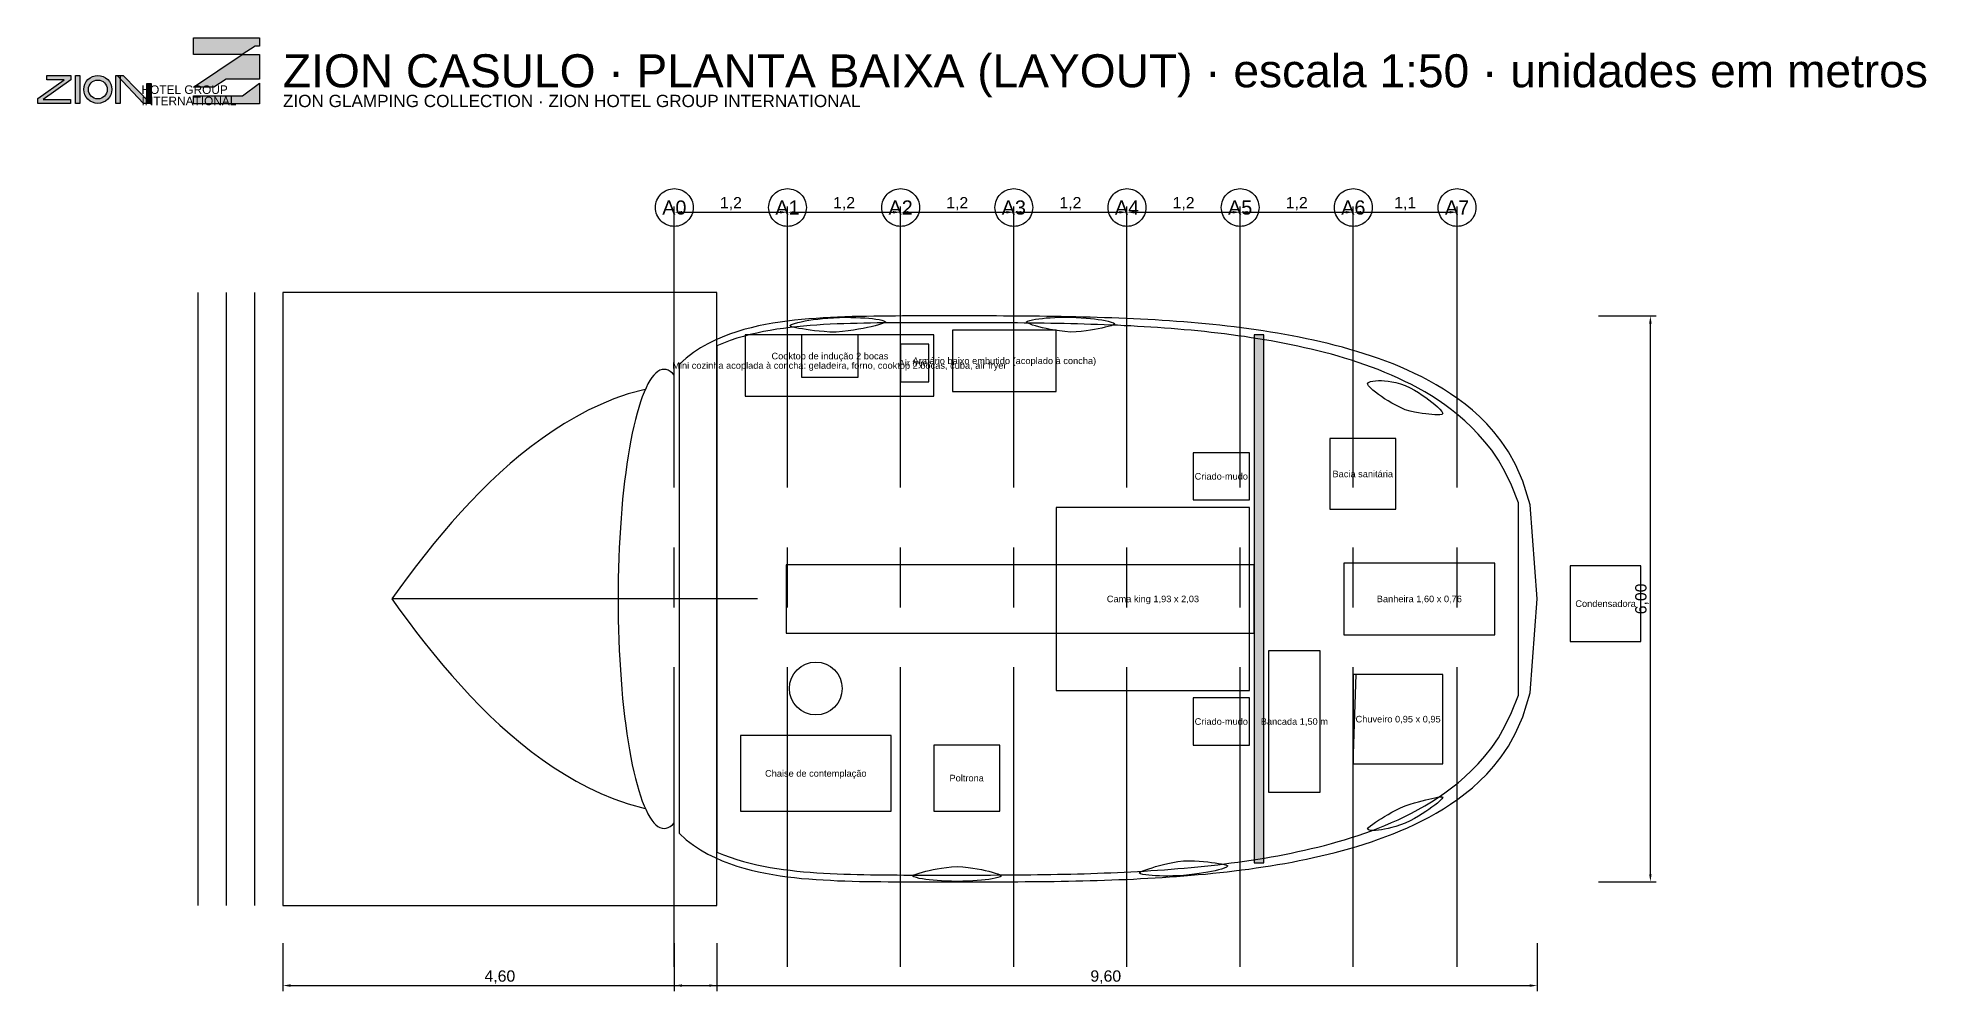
# Model space of a CAD drawing. Header units: metres. Extents: x -6.3 to 13.7, y -4.2 to 6.
import ezdxf
from ezdxf.enums import TextEntityAlignment as Align

# ---------------------------------------------------------------- set-up
doc = ezdxf.new("R2010")
doc.units = ezdxf.units.M
doc.linetypes.add('CENTER', pattern=[5.08, 3.175, -0.635, 0.635, -0.635])
for name, color, linetype in [('COBERTURA', 3, 'CONTINUOUS'), ('COBERTURA_OCULTA', 3, 'CONTINUOUS'), ('COTAS', 2, 'CONTINUOUS'), ('DECK', 32, 'CONTINUOUS'), ('EIXOS', 8, 'CENTER'), ('ESQUADRIAS', 4, 'CONTINUOUS'), ('HACHURA', 8, 'CONTINUOUS'), ('MOBILIARIO', 9, 'CONTINUOUS'), ('PAREDES', 7, 'CONTINUOUS'), ('TEXTO', 7, 'CONTINUOUS')]:
    doc.layers.add(name, color=color, linetype=linetype)
doc.styles.add('ZION', font='arial.ttf')
doc.dimstyles.new('ZION_M', dxfattribs={"dimtxt": 0.12, "dimasz": 0.08, "dimexe": 0.06, "dimexo": 0.05, "dimgap": 0.03, "dimtad": 1, "dimtxsty": 'ZION', "dimcen": 2.5, "dimclrd": 2, "dimclre": 2, "dimclrt": 2, "dimazin": 3, "dimtfac": 1, "dimtmove": 0, "dimatfit": 3})

msp = doc.modelspace()

# ---------------------------------------------------------------- hatches: boundary and pattern name
at = {"layer": 'HACHURA'}
msp.add_hatch(color=8, dxfattribs=at).paths.add_polyline_path([(6.6, -2.8), (6.7, -2.8), (6.7, 2.8), (6.6, 2.8)])
at = {"layer": 'TEXTO'}
for points in [[(-4.65, 5.95), (-3.95, 5.95), (-3.95, 5.862), (-3.996, 5.862), (-4.131, 5.771), (-4.65, 5.771)], [(-4.131, 5.771), (-3.95, 5.771), (-3.95, 5.511), (-4.304, 5.511), (-4.432, 5.425), (-4.65, 5.425)], [(-6.203, 5.55), (-5.95, 5.55), (-5.95, 5.503), (-6.244, 5.297), (-5.953, 5.297), (-5.953, 5.253), (-6.3, 5.253), (-6.3, 5.306), (-6.019, 5.503), (-6.203, 5.503)], [(-5.9, 5.55), (-5.853, 5.55), (-5.853, 5.253), (-5.9, 5.253)], [(-5.472, 5.55), (-5.428, 5.55), (-5.428, 5.253), (-5.472, 5.253)], [(-5.459, 5.55), (-5.394, 5.55), (-5.106, 5.253), (-5.178, 5.253)], [(-5.144, 5.466), (-5.097, 5.466), (-5.097, 5.253), (-5.144, 5.253)], [(-4.65, 5.336), (-4.129, 5.336), (-3.95, 5.468), (-3.95, 5.25), (-4.65, 5.25)]]:
    msp.add_hatch(color=7, dxfattribs=at).paths.add_polyline_path(points)
h = msp.add_hatch(color=7, dxfattribs=at)
edge = h.paths.add_edge_path()
edge.add_arc((-5.663, 5.402), 0.148, 0, 360)
edge = h.paths.add_edge_path()
edge.add_arc((-5.663, 5.402), 0.1, 0, 360)

# ---------------------------------------------------------------- linework, layer by layer
at = {"layer": 'COBERTURA'}
msp.add_lwpolyline([(0.45, 2.373), (0.429, 2.395), (0.407, 2.412), (0.385, 2.424), (0.363, 2.432), (0.341, 2.434), (0.32, 2.431), (0.298, 2.424), (0.276, 2.412), (0.254, 2.395), (0.233, 2.373), (0.212, 2.346), (0.191, 2.315), (0.17, 2.279), (0.15, 2.238), (0.13, 2.193), (0.11, 2.143), (0.091, 2.089), (0.073, 2.031), (0.055, 1.969), (0.037, 1.903), (0.021, 1.833), (0.004, 1.759), (-0.011, 1.682), (-0.026, 1.601), (-0.04, 1.517), (-0.053, 1.43), (-0.066, 1.341), (-0.077, 1.248), (-0.088, 1.153), (-0.098, 1.056), (-0.107, 0.956), (-0.115, 0.855), (-0.122, 0.752), (-0.129, 0.647), (-0.134, 0.542), (-0.139, 0.435), (-0.142, 0.327), (-0.144, 0.218), (-0.146, 0.109), (-0.146, 0), (-0.146, -0.109), (-0.144, -0.218), (-0.142, -0.327), (-0.139, -0.435), (-0.134, -0.542), (-0.129, -0.647), (-0.122, -0.752), (-0.115, -0.855), (-0.107, -0.956), (-0.098, -1.056), (-0.088, -1.153), (-0.077, -1.248), (-0.066, -1.341), (-0.053, -1.43), (-0.04, -1.517), (-0.026, -1.601), (-0.011, -1.682), (0.004, -1.759), (0.021, -1.833), (0.037, -1.903), (0.055, -1.969), (0.073, -2.031), (0.091, -2.089), (0.11, -2.143), (0.13, -2.193), (0.15, -2.238), (0.17, -2.279), (0.191, -2.315), (0.212, -2.346), (0.233, -2.373), (0.254, -2.395), (0.276, -2.412), (0.298, -2.424), (0.32, -2.431), (0.341, -2.434), (0.363, -2.432), (0.385, -2.424), (0.407, -2.412), (0.429, -2.395), (0.45, -2.373)], dxfattribs=at)
at = {"layer": 'COBERTURA_OCULTA'}
msp.add_lwpolyline([(0.5, -2.485), (0.576, -2.553), (0.653, -2.611), (0.729, -2.661), (0.806, -2.705), (0.882, -2.743), (0.959, -2.777), (1.035, -2.807), (1.112, -2.833), (1.188, -2.856), (1.265, -2.876), (1.341, -2.894), (1.418, -2.909), (1.494, -2.923), (1.571, -2.935), (1.647, -2.946), (1.724, -2.955), (1.8, -2.963), (1.876, -2.969), (1.953, -2.975), (2.029, -2.98), (2.106, -2.984), (2.182, -2.988), (2.259, -2.99), (2.335, -2.993), (2.412, -2.995), (2.488, -2.996), (2.565, -2.997), (2.641, -2.998), (2.718, -2.999), (2.794, -2.999), (2.871, -3), (2.947, -3), (3.024, -3), (3.1, -3), (3.176, -3), (3.253, -3), (3.329, -3), (3.406, -3), (3.482, -3), (3.559, -3), (3.635, -3), (3.712, -3), (3.788, -3), (3.865, -3), (3.941, -2.999), (4.018, -2.999), (4.094, -2.999), (4.171, -2.998), (4.247, -2.997), (4.324, -2.997), (4.4, -2.996), (4.476, -2.995), (4.553, -2.994), (4.629, -2.992), (4.706, -2.991), (4.782, -2.989), (4.859, -2.987), (4.935, -2.985), (5.012, -2.982), (5.088, -2.98), (5.165, -2.977), (5.241, -2.974), (5.318, -2.97), (5.394, -2.966), (5.471, -2.962), (5.547, -2.958), (5.624, -2.953), (5.7, -2.948), (5.776, -2.943), (5.853, -2.937), (5.929, -2.931), (6.006, -2.924), (6.082, -2.917), (6.159, -2.909), (6.235, -2.901), (6.312, -2.893), (6.388, -2.884), (6.465, -2.874), (6.541, -2.864), (6.618, -2.853), (6.694, -2.842), (6.771, -2.83), (6.847, -2.817), (6.924, -2.804), (7, -2.79), (7.076, -2.775), (7.153, -2.759), (7.229, -2.743), (7.306, -2.726), (7.382, -2.707), (7.459, -2.688), (7.535, -2.668), (7.612, -2.646), (7.688, -2.624), (7.765, -2.6), (7.841, -2.575), (7.918, -2.549), (7.994, -2.521), (8.071, -2.491), (8.147, -2.46), (8.224, -2.426), (8.3, -2.391), (8.376, -2.354), (8.453, -2.314), (8.529, -2.271), (8.606, -2.225), (8.682, -2.176), (8.759, -2.123), (8.835, -2.065), (8.912, -2.003), (8.988, -1.934), (9.065, -1.857), (9.141, -1.772), (9.218, -1.674), (9.294, -1.561), (9.371, -1.424), (9.447, -1.249), (9.524, -0.996), (9.6, 0), (9.6, 0), (9.524, 0.996), (9.447, 1.249), (9.371, 1.424), (9.294, 1.561), (9.218, 1.674), (9.141, 1.772), (9.065, 1.857), (8.988, 1.934), (8.912, 2.003), (8.835, 2.065), (8.759, 2.123), (8.682, 2.176), (8.606, 2.225), (8.529, 2.271), (8.453, 2.314), (8.376, 2.354), (8.3, 2.391), (8.224, 2.426), (8.147, 2.46), (8.071, 2.491), (7.994, 2.521), (7.918, 2.549), (7.841, 2.575), (7.765, 2.6), (7.688, 2.624), (7.612, 2.646), (7.535, 2.668), (7.459, 2.688), (7.382, 2.707), (7.306, 2.726), (7.229, 2.743), (7.153, 2.759), (7.076, 2.775), (7, 2.79), (6.924, 2.804), (6.847, 2.817), (6.771, 2.83), (6.694, 2.842), (6.618, 2.853), (6.541, 2.864), (6.465, 2.874), (6.388, 2.884), (6.312, 2.893), (6.235, 2.901), (6.159, 2.909), (6.082, 2.917), (6.006, 2.924), (5.929, 2.931), (5.853, 2.937), (5.776, 2.943), (5.7, 2.948), (5.624, 2.953), (5.547, 2.958), (5.471, 2.962), (5.394, 2.966), (5.318, 2.97), (5.241, 2.974), (5.165, 2.977), (5.088, 2.98), (5.012, 2.982), (4.935, 2.985), (4.859, 2.987), (4.782, 2.989), (4.706, 2.991), (4.629, 2.992), (4.553, 2.994), (4.476, 2.995), (4.4, 2.996), (4.324, 2.997), (4.247, 2.997), (4.171, 2.998), (4.094, 2.999), (4.018, 2.999), (3.941, 2.999), (3.865, 3), (3.788, 3), (3.712, 3), (3.635, 3), (3.559, 3), (3.482, 3), (3.406, 3), (3.329, 3), (3.253, 3), (3.176, 3), (3.1, 3), (3.024, 3), (2.947, 3), (2.871, 3), (2.794, 2.999), (2.718, 2.999), (2.641, 2.998), (2.565, 2.997), (2.488, 2.996), (2.412, 2.995), (2.335, 2.993), (2.259, 2.99), (2.182, 2.988), (2.106, 2.984), (2.029, 2.98), (1.953, 2.975), (1.876, 2.969), (1.8, 2.963), (1.724, 2.955), (1.647, 2.946), (1.571, 2.935), (1.494, 2.923), (1.418, 2.909), (1.341, 2.894), (1.265, 2.876), (1.188, 2.856), (1.112, 2.833), (1.035, 2.807), (0.959, 2.777), (0.882, 2.743), (0.806, 2.705), (0.729, 2.661), (0.653, 2.611), (0.576, 2.553), (0.5, 2.485)], close=True, dxfattribs=at)
for points in [[(0.142, 2.222), (-0.04, 2.174), (-0.19, 2.121), (-0.329, 2.063), (-0.462, 2), (-0.59, 1.932), (-0.715, 1.86), (-0.835, 1.783), (-0.953, 1.702), (-1.068, 1.617), (-1.181, 1.527), (-1.291, 1.435), (-1.399, 1.338), (-1.505, 1.239), (-1.609, 1.136), (-1.711, 1.031), (-1.811, 0.923), (-1.909, 0.813), (-2.006, 0.701), (-2.1, 0.587), (-2.193, 0.472), (-2.284, 0.355), (-2.373, 0.237), (-2.461, 0.119), (-2.546, 0), (-2.461, -0.119), (-2.373, -0.237), (-2.284, -0.355), (-2.193, -0.472), (-2.1, -0.587), (-2.006, -0.701), (-1.909, -0.813), (-1.811, -0.923), (-1.711, -1.031), (-1.609, -1.136), (-1.505, -1.239), (-1.399, -1.338), (-1.291, -1.435), (-1.181, -1.527), (-1.068, -1.617), (-0.953, -1.702), (-0.835, -1.783), (-0.715, -1.86), (-0.59, -1.932), (-0.462, -2), (-0.329, -2.063), (-0.19, -2.121), (-0.04, -2.174), (0.142, -2.222)], [(1.332, 0), (-0.134, 0), (-0.284, 0), (-0.434, 0), (-0.584, 0), (-0.734, 0), (-0.884, 0), (-1.034, 0), (-1.184, 0), (-1.334, 0), (-1.484, 0), (-1.634, 0), (-1.784, 0), (-1.934, 0), (-2.084, 0), (-2.234, 0), (-2.384, 0), (-2.534, 0)]]:
    msp.add_lwpolyline(points, dxfattribs=at)
at = {"layer": 'DECK'}
for points in [[(-4.6, -3.25), (-4.6, 3.25)], [(-4.3, -3.25), (-4.3, 3.25)], [(-4, -3.25), (-4, 3.25)]]:
    msp.add_lwpolyline(points, dxfattribs=at)
msp.add_lwpolyline([(-3.7, -3.25), (0.9, -3.25), (0.9, 3.25), (-3.7, 3.25)], close=True, dxfattribs=at)
at = {"layer": 'EIXOS'}
for points in [[(0.45, -3.9), (0.45, 3.9)], [(1.65, -3.9), (1.65, 3.9)], [(2.85, -3.9), (2.85, 3.9)], [(4.05, -3.9), (4.05, 3.9)], [(5.25, -3.9), (5.25, 3.9)], [(6.45, -3.9), (6.45, 3.9)], [(7.65, -3.9), (7.65, 3.9)], [(8.75, -3.9), (8.75, 3.9)]]:
    msp.add_lwpolyline(points, dxfattribs=at)
for centre in [(0.45, 4.15), (1.65, 4.15), (2.85, 4.15), (4.05, 4.15), (5.25, 4.15), (6.45, 4.15), (7.65, 4.15), (8.75, 4.15)]:
    msp.add_circle(centre, 0.2, dxfattribs=at)
at = {"layer": 'ESQUADRIAS'}
for points in [[(2.692, 2.936), (2.676, 2.926), (2.648, 2.915), (2.615, 2.905), (2.578, 2.895), (2.539, 2.886), (2.497, 2.877), (2.452, 2.867), (2.404, 2.859), (2.351, 2.85), (2.294, 2.841), (2.232, 2.834), (2.165, 2.828), (2.1, 2.83), (2.039, 2.834), (1.985, 2.839), (1.935, 2.844), (1.889, 2.85), (1.847, 2.856), (1.808, 2.862), (1.772, 2.868), (1.739, 2.875), (1.71, 2.882), (1.686, 2.89), (1.674, 2.899), (1.693, 2.91), (1.723, 2.92), (1.758, 2.93), (1.796, 2.939), (1.836, 2.947), (1.878, 2.954), (1.923, 2.961), (1.97, 2.967), (2.022, 2.972), (2.077, 2.977), (2.137, 2.982), (2.201, 2.985), (2.264, 2.986), (2.323, 2.985), (2.376, 2.984), (2.424, 2.982), (2.469, 2.979), (2.511, 2.976), (2.55, 2.972), (2.587, 2.967), (2.621, 2.961), (2.652, 2.954), (2.678, 2.946)], [(5.12, 2.916), (5.106, 2.907), (5.081, 2.897), (5.051, 2.889), (5.019, 2.88), (4.984, 2.872), (4.946, 2.865), (4.906, 2.857), (4.863, 2.85), (4.816, 2.843), (4.765, 2.837), (4.71, 2.832), (4.65, 2.83), (4.59, 2.835), (4.535, 2.842), (4.484, 2.85), (4.437, 2.858), (4.394, 2.867), (4.354, 2.876), (4.316, 2.885), (4.281, 2.895), (4.249, 2.904), (4.219, 2.915), (4.194, 2.925), (4.18, 2.936), (4.194, 2.945), (4.219, 2.953), (4.249, 2.96), (4.281, 2.966), (4.316, 2.971), (4.354, 2.975), (4.394, 2.979), (4.437, 2.982), (4.484, 2.984), (4.535, 2.986), (4.59, 2.987), (4.65, 2.987), (4.71, 2.984), (4.765, 2.981), (4.816, 2.977), (4.863, 2.973), (4.906, 2.968), (4.946, 2.963), (4.984, 2.958), (5.019, 2.951), (5.051, 2.944), (5.081, 2.936), (5.106, 2.927)], [(8.6, 1.965), (8.588, 1.956), (8.567, 1.952), (8.542, 1.951), (8.514, 1.952), (8.484, 1.954), (8.452, 1.958), (8.418, 1.962), (8.381, 1.967), (8.342, 1.973), (8.298, 1.981), (8.251, 1.991), (8.2, 2.006), (8.149, 2.028), (8.102, 2.053), (8.058, 2.077), (8.019, 2.1), (7.982, 2.123), (7.948, 2.146), (7.916, 2.168), (7.886, 2.191), (7.858, 2.214), (7.833, 2.237), (7.812, 2.259), (7.8, 2.281), (7.812, 2.294), (7.833, 2.304), (7.858, 2.31), (7.886, 2.314), (7.916, 2.315), (7.948, 2.315), (7.982, 2.313), (8.019, 2.309), (8.058, 2.302), (8.102, 2.293), (8.149, 2.28), (8.2, 2.263), (8.251, 2.239), (8.298, 2.213), (8.342, 2.187), (8.381, 2.162), (8.418, 2.137), (8.452, 2.112), (8.484, 2.087), (8.514, 2.062), (8.542, 2.036), (8.567, 2.011), (8.588, 1.986)], [(1.635, -0.362), (6.6, -0.362), (6.6, 0.362), (1.635, 0.362)], [(8.6, -2.103), (8.588, -2.121), (8.567, -2.142), (8.542, -2.165), (8.514, -2.187), (8.484, -2.21), (8.452, -2.233), (8.418, -2.256), (8.381, -2.28), (8.342, -2.303), (8.298, -2.328), (8.251, -2.353), (8.2, -2.377), (8.149, -2.396), (8.102, -2.412), (8.058, -2.424), (8.019, -2.434), (7.982, -2.442), (7.948, -2.448), (7.916, -2.452), (7.886, -2.455), (7.858, -2.456), (7.833, -2.454), (7.812, -2.45), (7.8, -2.441), (7.812, -2.425), (7.833, -2.406), (7.858, -2.387), (7.886, -2.367), (7.916, -2.347), (7.948, -2.327), (7.982, -2.306), (8.019, -2.285), (8.058, -2.263), (8.102, -2.24), (8.149, -2.216), (8.2, -2.193), (8.251, -2.176), (8.298, -2.162), (8.342, -2.15), (8.381, -2.14), (8.418, -2.131), (8.452, -2.123), (8.484, -2.116), (8.514, -2.109), (8.542, -2.104), (8.567, -2.1), (8.588, -2.099)], [(6.32, -2.832), (6.306, -2.843), (6.281, -2.854), (6.251, -2.864), (6.219, -2.873), (6.184, -2.882), (6.146, -2.89), (6.106, -2.898), (6.063, -2.905), (6.016, -2.913), (5.965, -2.92), (5.91, -2.926), (5.85, -2.932), (5.79, -2.936), (5.735, -2.938), (5.684, -2.939), (5.637, -2.939), (5.594, -2.938), (5.554, -2.937), (5.516, -2.934), (5.481, -2.931), (5.449, -2.927), (5.419, -2.921), (5.394, -2.914), (5.38, -2.905), (5.394, -2.894), (5.419, -2.883), (5.449, -2.872), (5.481, -2.861), (5.516, -2.85), (5.554, -2.839), (5.594, -2.828), (5.637, -2.817), (5.684, -2.807), (5.735, -2.796), (5.79, -2.786), (5.85, -2.778), (5.91, -2.777), (5.965, -2.779), (6.016, -2.782), (6.063, -2.785), (6.106, -2.789), (6.146, -2.794), (6.184, -2.799), (6.219, -2.804), (6.251, -2.81), (6.281, -2.816), (6.306, -2.823)], [(3.92, -2.937), (3.906, -2.947), (3.881, -2.955), (3.851, -2.962), (3.819, -2.969), (3.784, -2.974), (3.746, -2.978), (3.706, -2.983), (3.663, -2.986), (3.616, -2.989), (3.565, -2.992), (3.51, -2.994), (3.45, -2.995), (3.39, -2.994), (3.335, -2.992), (3.284, -2.989), (3.237, -2.986), (3.194, -2.983), (3.154, -2.979), (3.116, -2.974), (3.081, -2.969), (3.048, -2.963), (3.017, -2.955), (2.99, -2.947), (2.974, -2.937), (2.99, -2.927), (3.016, -2.917), (3.048, -2.907), (3.081, -2.897), (3.116, -2.888), (3.154, -2.879), (3.194, -2.871), (3.237, -2.863), (3.284, -2.855), (3.335, -2.848), (3.39, -2.841), (3.45, -2.838), (3.51, -2.841), (3.565, -2.848), (3.616, -2.855), (3.663, -2.863), (3.706, -2.871), (3.746, -2.879), (3.784, -2.888), (3.819, -2.897), (3.851, -2.907), (3.881, -2.916), (3.906, -2.927)]]:
    msp.add_lwpolyline(points, close=True, dxfattribs=at)
for points in [[(0.9, -2.684), (0.9, 2.684)], [(7.65, -1.75), (7.68, -0.8)]]:
    msp.add_lwpolyline(points, dxfattribs=at)
at = {"layer": 'MOBILIARIO'}
for points in [[(3.4, 2.2), (4.5, 2.2), (4.5, 2.85), (3.4, 2.85)], [(1.2, 2.15), (3.2, 2.15), (3.2, 2.8), (1.2, 2.8)], [(1.8, 2.35), (2.4, 2.35), (2.4, 2.8), (1.8, 2.8)], [(2.85, 2.3), (3.15, 2.3), (3.15, 2.7), (2.85, 2.7)], [(7.4, 0.95), (8.1, 0.95), (8.1, 1.7), (7.4, 1.7)], [(5.95, 1.05), (6.55, 1.05), (6.55, 1.55), (5.95, 1.55)], [(4.5, -0.97), (6.55, -0.97), (6.55, 0.97), (4.5, 0.97)], [(7.55, -0.38), (9.15, -0.38), (9.15, 0.38), (7.55, 0.38)], [(9.95, -0.45), (10.7, -0.45), (10.7, 0.35), (9.95, 0.35)], [(6.75, -2.05), (7.3, -2.05), (7.3, -0.55), (6.75, -0.55)], [(7.65, -1.75), (8.6, -1.75), (8.6, -0.8), (7.65, -0.8)], [(5.95, -1.55), (6.55, -1.55), (6.55, -1.05), (5.95, -1.05)], [(1.15, -2.25), (2.75, -2.25), (2.75, -1.45), (1.15, -1.45)], [(3.2, -2.25), (3.9, -2.25), (3.9, -1.55), (3.2, -1.55)]]:
    msp.add_lwpolyline(points, close=True, dxfattribs=at)
msp.add_circle((1.95, -0.95), 0.28, dxfattribs=at)
at = {"layer": 'PAREDES'}
for points in [[(0.9, -2.684), (0.971, -2.713), (1.042, -2.74), (1.113, -2.763), (1.183, -2.784), (1.254, -2.803), (1.325, -2.819), (1.396, -2.834), (1.467, -2.847), (1.538, -2.859), (1.608, -2.869), (1.679, -2.878), (1.75, -2.886), (1.821, -2.893), (1.892, -2.899), (1.962, -2.904), (2.033, -2.908), (2.104, -2.912), (2.175, -2.915), (2.246, -2.918), (2.317, -2.92), (2.388, -2.922), (2.458, -2.924), (2.529, -2.925), (2.6, -2.926), (2.671, -2.927), (2.742, -2.927), (2.812, -2.927), (2.883, -2.928), (2.954, -2.928), (3.025, -2.928), (3.096, -2.928), (3.167, -2.928), (3.237, -2.928), (3.308, -2.928), (3.379, -2.928), (3.45, -2.928), (3.521, -2.928), (3.592, -2.928), (3.663, -2.928), (3.733, -2.928), (3.804, -2.928), (3.875, -2.927), (3.946, -2.927), (4.017, -2.927), (4.088, -2.926), (4.158, -2.925), (4.229, -2.925), (4.3, -2.924), (4.371, -2.923), (4.442, -2.922), (4.513, -2.92), (4.583, -2.919), (4.654, -2.917), (4.725, -2.916), (4.796, -2.914), (4.867, -2.911), (4.938, -2.909), (5.008, -2.906), (5.079, -2.904), (5.15, -2.901), (5.221, -2.897), (5.292, -2.894), (5.363, -2.89), (5.433, -2.886), (5.504, -2.881), (5.575, -2.877), (5.646, -2.872), (5.717, -2.866), (5.788, -2.86), (5.858, -2.854), (5.929, -2.848), (6, -2.841), (6.071, -2.834), (6.142, -2.826), (6.213, -2.818), (6.283, -2.809), (6.354, -2.8), (6.425, -2.791), (6.496, -2.781), (6.567, -2.77), (6.638, -2.759), (6.708, -2.748), (6.779, -2.735), (6.85, -2.723), (6.921, -2.709), (6.992, -2.695), (7.062, -2.68), (7.133, -2.664), (7.204, -2.648), (7.275, -2.631), (7.346, -2.613), (7.417, -2.594), (7.488, -2.574), (7.558, -2.553), (7.629, -2.531), (7.7, -2.508), (7.771, -2.483), (7.842, -2.458), (7.913, -2.431), (7.983, -2.402), (8.054, -2.372), (8.125, -2.341), (8.196, -2.307), (8.267, -2.272), (8.338, -2.234), (8.408, -2.194), (8.479, -2.152), (8.55, -2.106), (8.621, -2.058), (8.692, -2.005), (8.762, -1.949), (8.833, -1.888), (8.904, -1.821), (8.975, -1.748), (9.046, -1.667), (9.117, -1.576), (9.188, -1.472), (9.258, -1.35), (9.329, -1.205), (9.4, -1.02), (9.4, 1.02), (9.329, 1.205), (9.258, 1.35), (9.188, 1.472), (9.117, 1.576), (9.046, 1.667), (8.975, 1.748), (8.904, 1.821), (8.833, 1.888), (8.762, 1.949), (8.692, 2.005), (8.621, 2.058), (8.55, 2.106), (8.479, 2.152), (8.408, 2.194), (8.338, 2.234), (8.267, 2.272), (8.196, 2.307), (8.125, 2.341), (8.054, 2.372), (7.983, 2.402), (7.913, 2.431), (7.842, 2.458), (7.771, 2.483), (7.7, 2.508), (7.629, 2.531), (7.558, 2.553), (7.488, 2.574), (7.417, 2.594), (7.346, 2.613), (7.275, 2.631), (7.204, 2.648), (7.133, 2.664), (7.062, 2.68), (6.992, 2.695), (6.921, 2.709), (6.85, 2.723), (6.779, 2.735), (6.708, 2.748), (6.638, 2.759), (6.567, 2.77), (6.496, 2.781), (6.425, 2.791), (6.354, 2.8), (6.283, 2.809), (6.213, 2.818), (6.142, 2.826), (6.071, 2.834), (6, 2.841), (5.929, 2.848), (5.858, 2.854), (5.788, 2.86), (5.717, 2.866), (5.646, 2.872), (5.575, 2.877), (5.504, 2.881), (5.433, 2.886), (5.363, 2.89), (5.292, 2.894), (5.221, 2.897), (5.15, 2.901), (5.079, 2.904), (5.008, 2.906), (4.938, 2.909), (4.867, 2.911), (4.796, 2.914), (4.725, 2.916), (4.654, 2.917), (4.583, 2.919), (4.513, 2.92), (4.442, 2.922), (4.371, 2.923), (4.3, 2.924), (4.229, 2.925), (4.158, 2.925), (4.088, 2.926), (4.017, 2.927), (3.946, 2.927), (3.875, 2.927), (3.804, 2.928), (3.733, 2.928), (3.663, 2.928), (3.592, 2.928), (3.521, 2.928), (3.45, 2.928), (3.379, 2.928), (3.308, 2.928), (3.237, 2.928), (3.167, 2.928), (3.096, 2.928), (3.025, 2.928), (2.954, 2.928), (2.883, 2.928), (2.812, 2.927), (2.742, 2.927), (2.671, 2.927), (2.6, 2.926), (2.529, 2.925), (2.458, 2.924), (2.388, 2.922), (2.317, 2.92), (2.246, 2.918), (2.175, 2.915), (2.104, 2.912), (2.033, 2.908), (1.962, 2.904), (1.892, 2.899), (1.821, 2.893), (1.75, 2.886), (1.679, 2.878), (1.608, 2.869), (1.538, 2.859), (1.467, 2.847), (1.396, 2.834), (1.325, 2.819), (1.254, 2.803), (1.183, 2.784), (1.113, 2.763), (1.042, 2.74), (0.971, 2.713), (0.9, 2.684)], [(6.6, -2.8), (6.7, -2.8), (6.7, 2.8), (6.6, 2.8)]]:
    msp.add_lwpolyline(points, close=True, dxfattribs=at)
at = {"layer": 'TEXTO'}
for points in [[(-4.65, 5.95), (-3.95, 5.95), (-3.95, 5.862), (-3.996, 5.862), (-4.131, 5.771), (-4.65, 5.771)], [(-4.131, 5.771), (-3.95, 5.771), (-3.95, 5.511), (-4.304, 5.511), (-4.432, 5.425), (-4.65, 5.425)], [(-6.203, 5.55), (-5.95, 5.55), (-5.95, 5.503), (-6.244, 5.297), (-5.953, 5.297), (-5.953, 5.253), (-6.3, 5.253), (-6.3, 5.306), (-6.019, 5.503), (-6.203, 5.503)], [(-5.9, 5.55), (-5.853, 5.55), (-5.853, 5.253), (-5.9, 5.253)], [(-5.472, 5.55), (-5.428, 5.55), (-5.428, 5.253), (-5.472, 5.253)], [(-5.459, 5.55), (-5.394, 5.55), (-5.106, 5.253), (-5.178, 5.253)], [(-5.144, 5.466), (-5.097, 5.466), (-5.097, 5.253), (-5.144, 5.253)], [(-4.65, 5.336), (-4.129, 5.336), (-3.95, 5.468), (-3.95, 5.25), (-4.65, 5.25)]]:
    msp.add_lwpolyline(points, close=True, dxfattribs=at)
for radius in [0.148, 0.1]:
    msp.add_circle((-5.663, 5.402), radius, dxfattribs=at)

# ---------------------------------------------------------------- texts
at = {"layer": 'TEXTO', "style": 'ZION'}
for s, height, p in [('ZION CASULO · PLANTA BAIXA (LAYOUT) · escala 1:50 · unidades em metros', 0.35, (-3.7, 5.6)), ('HOTEL GROUP', 0.09, (-5.2, 5.4)), ('INTERNATIONAL', 0.09, (-5.2, 5.28)), ('ZION GLAMPING COLLECTION · ZION HOTEL GROUP INTERNATIONAL', 0.13, (-3.7, 5.28))]:
    msp.add_text(s, height=height, dxfattribs=at).set_placement(p, align=Align.MIDDLE_LEFT)
for s, height, p in [('A0', 0.15, (0.45, 4.15)), ('A1', 0.15, (1.65, 4.15)), ('A2', 0.15, (2.85, 4.15)), ('A3', 0.15, (4.05, 4.15)), ('A4', 0.15, (5.25, 4.15)), ('A5', 0.15, (6.45, 4.15)), ('A6', 0.15, (7.65, 4.15)), ('A7', 0.15, (8.75, 4.15)), ('Cooktop de indução 2 bocas', 0.07, (2.1, 2.575)), ('Mini cozinha acoplada à concha: geladeira, forno, cooktop 2 bocas, cuba, air fryer', 0.07, (2.2, 2.475)), ('Air fryer', 0.07, (3, 2.5)), ('Armário baixo embutido (acoplado à concha)', 0.07, (3.95, 2.525)), ('Criado-mudo', 0.07, (6.25, 1.3)), ('Bacia sanitária', 0.07, (7.75, 1.325)), ('Cama king 1,93 x 2,03', 0.07, (5.525, 0)), ('Banheira 1,60 x 0,76', 0.07, (8.35, 0)), ('Condensadora', 0.07, (10.325, -0.05)), ('Criado-mudo', 0.07, (6.25, -1.3)), ('Bancada 1,50 m', 0.07, (7.025, -1.3)), ('Chuveiro 0,95 x 0,95', 0.07, (8.125, -1.275)), ('Chaise de contemplação', 0.07, (1.95, -1.85)), ('Poltrona', 0.07, (3.55, -1.9))]:
    msp.add_text(s, height=height, dxfattribs=at).set_placement(p, align=Align.MIDDLE_CENTER)

# ---------------------------------------------------------------- dimensions: what is measured, and where the dimension line sits
at = {"layer": 'COTAS'}
for base, p1, p2 in [((0.45, 4.1), (0.45, 3.6), (1.65, 3.6)), ((1.65, 4.1), (1.65, 3.6), (2.85, 3.6)), ((2.85, 4.1), (2.85, 3.6), (4.05, 3.6)), ((4.05, 4.1), (4.05, 3.6), (5.25, 3.6)), ((5.25, 4.1), (5.25, 3.6), (6.45, 3.6)), ((6.45, 4.1), (6.45, 3.6), (7.65, 3.6)), ((7.65, 4.1), (7.65, 3.6), (8.75, 3.6))]:
    msp.add_linear_dim(base=base, p1=p1, p2=p2, dimstyle='ZION_M', dxfattribs=at).render()
msp.add_linear_dim(base=(10.8, -3), p1=(10.2, -3), p2=(10.2, 3), angle=90, text='6,00', dimstyle='ZION_M', dxfattribs=at).render()
for base, p1, p2, text in [((-3.7, -4.1), (-3.7, -3.6), (0.9, -3.6), '4,60'), ((0.45, -4.1), (0.45, -3.6), (9.6, -3.6), '9,60')]:
    msp.add_linear_dim(base=base, p1=p1, p2=p2, text=text, dimstyle='ZION_M', dxfattribs=at).render()

doc.saveas('drawing.dxf')
